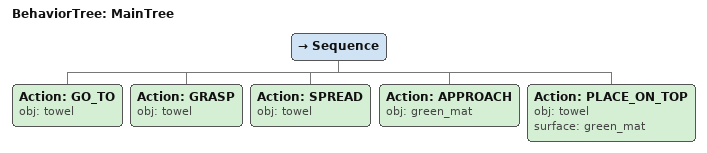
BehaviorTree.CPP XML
<root main_tree_to_execute="MainTree">
  <BehaviorTree ID="MainTree">
    <Sequence>
      <!-- Go to towel -->
      <Action ID="GO_TO" obj="towel" />
      <!-- Grasp towel -->
      <Action ID="GRASP" obj="towel" />
      <!-- Spread towel -->
      <Action ID="SPREAD" obj="towel" />
      <!-- Approach green_mat -->
      <Action ID="APPROACH" obj="green_mat" />
      <!-- Place towel on green_mat -->
      <Action ID="PLACE_ON_TOP" obj="towel" surface="green_mat" />
    </Sequence>
  </BehaviorTree>
</root>
